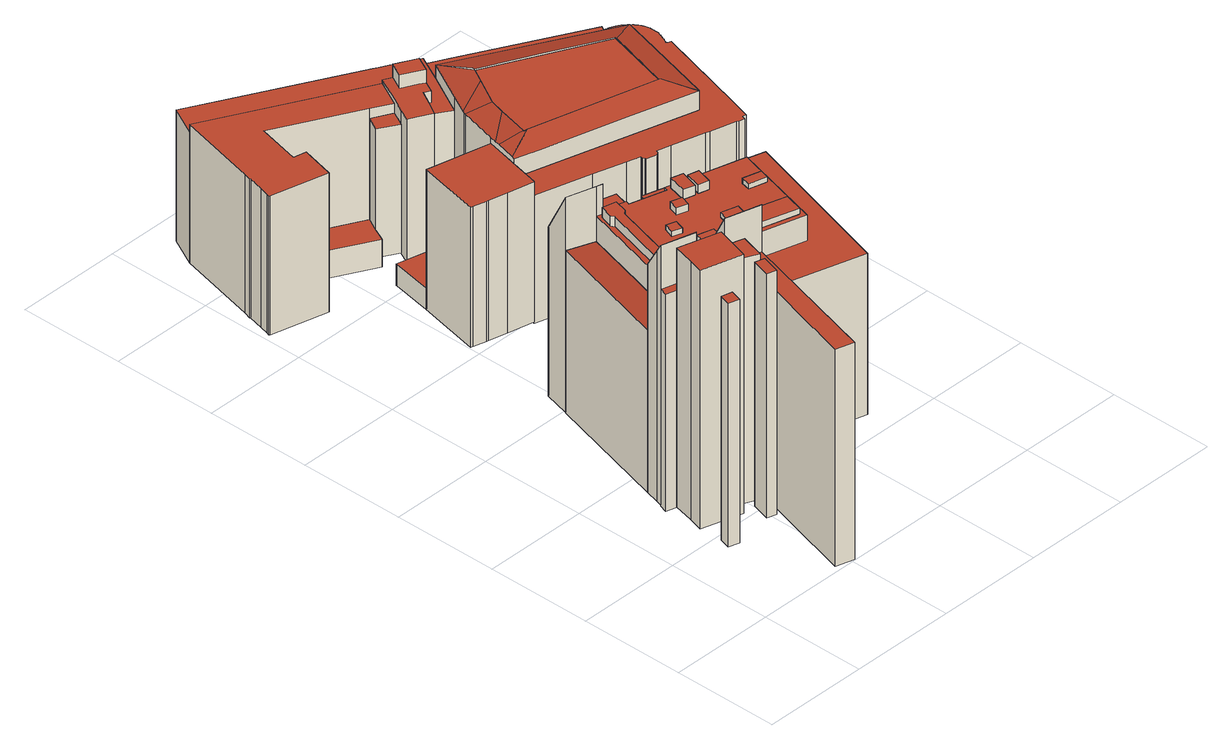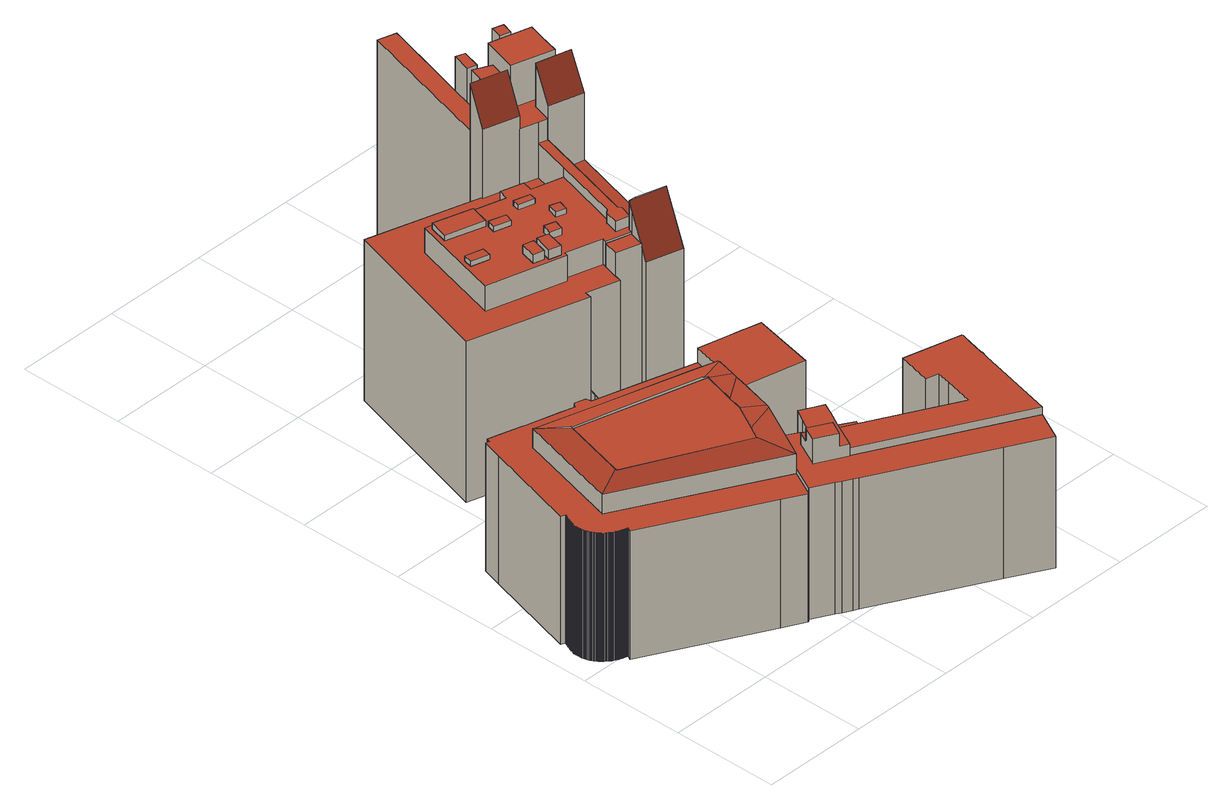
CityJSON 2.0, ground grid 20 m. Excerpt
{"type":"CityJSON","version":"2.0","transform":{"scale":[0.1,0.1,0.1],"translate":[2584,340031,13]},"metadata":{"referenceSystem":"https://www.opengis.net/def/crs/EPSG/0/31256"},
"CityObjects":{
"building1":{"type":"Building","children":["building1-1","building1-2","building1-3","building1-4","building1-5","building1-6","building1-7","building1-8","building1-9","building1-10","building1-11","building1-12","building1-13","building1-14","building1-15","building1-16","building1-17","building1-18","building1-19","building1-20","building1-21","building1-22"]},
"building1-1":{"type":"BuildingPart","attributes":{"Blattnummer":"105080","HoeheDach":"61","HoeheGrund":"14","NiedrigsteTraufeDesGebaeudes":"61","roofType":"FLACHDACH","measuredHeight":47.46},"parents":["building1"],"geometry":[{"type":"Solid","lod":"2","boundaries":[[[[0,1,2,3]],[[4,5,6,7]],[[5,0,3,6]],[[4,1,0,5]],[[7,2,1,4]],[[6,3,2,7]]]],"semantics":{"surfaces":[{"type":"GroundSurface"},{"type":"RoofSurface","Dachneigung":"90.0","Dachorientierung":"-1.0","Flaeche":"4.66"},{"type":"WallSurface"}],"values":[[0,1,2,2,2,2]]}}]},
"building1-2":{"type":"BuildingPart","attributes":{"Blattnummer":"105080","HoeheDach":"64","HoeheGrund":"14","NiedrigsteTraufeDesGebaeudes":"64","roofType":"FLACHDACH","measuredHeight":50.43},"parents":["building1"],"geometry":[{"type":"Solid","lod":"2","boundaries":[[[[8,9,10,11,12]],[[13,14,15,16,17]],[[15,8,12,16]],[[14,9,8,15]],[[13,10,9,14]],[[17,11,10,13]],[[16,12,11,17]]]],"semantics":{"surfaces":[{"type":"GroundSurface"},{"type":"RoofSurface","Dachneigung":"90.0","Dachorientierung":"-1.0","Flaeche":"55.17"},{"type":"WallSurface"}],"values":[[0,1,2,2,2,2,2]]}}]},
"building1-3":{"type":"BuildingPart","attributes":{"Blattnummer":"105080","HoeheDach":"65","HoeheGrund":"14","NiedrigsteTraufeDesGebaeudes":"59","roofType":"PULTDACH","measuredHeight":50.63},"parents":["building1"],"geometry":[{"type":"Solid","lod":"2","boundaries":[[[[18,19,20,21,22]],[[23,24,25,26,27]],[[21,20,23,27]],[[20,19,24,23]],[[19,18,25,24]],[[18,22,26,25]],[[22,21,27,26]]]],"semantics":{"surfaces":[{"type":"RoofSurface","Dachneigung":"32.26","Dachorientierung":"15.44","Flaeche":"46.75"},{"type":"GroundSurface"},{"type":"WallSurface"}],"values":[[0,1,2,2,2,2,2]]}}]},
"building1-4":{"type":"BuildingPart","attributes":{"Blattnummer":"105080","HoeheDach":"56","HoeheGrund":"14","NiedrigsteTraufeDesGebaeudes":"56","roofType":"FLACHDACH","measuredHeight":42.34},"parents":["building1"],"geometry":[{"type":"Solid","lod":"2","boundaries":[[[[28,29,30,31,32,33,34,35,36,37,38,39,40,41]],[[42,43,44,45,46,47,48,49,50,51,52,53,54,55]],[[53,28,41,54]],[[52,29,28,53]],[[51,30,29,52]],[[50,31,30,51]],[[49,32,31,50]],[[48,33,32,49]],[[47,34,33,48]],[[46,35,34,47]],[[45,36,35,46]],[[44,37,36,45]],[[43,38,37,44]],[[42,39,38,43]],[[55,40,39,42]],[[54,41,40,55]]]],"semantics":{"surfaces":[{"type":"GroundSurface"},{"type":"RoofSurface","Dachneigung":"90.0","Dachorientierung":"-1.0","Flaeche":"141.97"},{"type":"WallSurface"}],"values":[[0,1,2,2,2,2,2,2,2,2,2,2,2,2,2,2]]}}]},
"building1-5":{"type":"BuildingPart","attributes":{"Blattnummer":"105080","HoeheDach":"61","HoeheGrund":"14","NiedrigsteTraufeDesGebaeudes":"61","roofType":"FLACHDACH","measuredHeight":47.56},"parents":["building1"],"geometry":[{"type":"Solid","lod":"2","boundaries":[[[[56,57,58,59]],[[60,61,62,63]],[[61,56,59,62]],[[60,57,56,61]],[[63,58,57,60]],[[62,59,58,63]]]],"semantics":{"surfaces":[{"type":"GroundSurface"},{"type":"RoofSurface","Dachneigung":"90.0","Dachorientierung":"-1.0","Flaeche":"6.5"},{"type":"WallSurface"}],"values":[[0,1,2,2,2,2]]}}]},
"building1-6":{"type":"BuildingPart","attributes":{"Blattnummer":"105080","HoeheDach":"62","HoeheGrund":"14","NiedrigsteTraufeDesGebaeudes":"62","roofType":"FLACHDACH","measuredHeight":47.89},"parents":["building1"],"geometry":[{"type":"Solid","lod":"2","boundaries":[[[[64,65,66,67,68,69]],[[70,71,72,73,74,75]],[[73,64,69,74]],[[72,65,64,73]],[[71,66,65,72]],[[70,67,66,71]],[[75,68,67,70]],[[74,69,68,75]]]],"semantics":{"surfaces":[{"type":"GroundSurface"},{"type":"RoofSurface","Dachneigung":"90.0","Dachorientierung":"-1.0","Flaeche":"15.49"},{"type":"WallSurface"}],"values":[[0,1,2,2,2,2,2,2]]}}]},
"building1-7":{"type":"BuildingPart","attributes":{"Blattnummer":"105080","HoeheDach":"46","HoeheGrund":"14","NiedrigsteTraufeDesGebaeudes":"45","roofType":"PULTDACH","measuredHeight":31.59},"parents":["building1"],"geometry":[{"type":"Solid","lod":"2","boundaries":[[[[76,77,78,79,80,81,82]],[[83,84,85,86,87,25,24]],[[81,80,83,24]],[[80,79,84,83]],[[79,78,85,84]],[[78,77,86,85]],[[77,76,87,86]],[[87,76,82,81,24,25]]]],"semantics":{"surfaces":[{"type":"RoofSurface","Dachneigung":"85.8","Dachorientierung":"105.43","Flaeche":"147.07"},{"type":"GroundSurface"},{"type":"WallSurface"}],"values":[[0,1,2,2,2,2,2,2]]}}]},
"building1-8":{"type":"BuildingPart","attributes":{"Blattnummer":"105080","HoeheDach":"65","HoeheGrund":"14","NiedrigsteTraufeDesGebaeudes":"59","roofType":"PULTDACH","measuredHeight":51.41},"parents":["building1"],"geometry":[{"type":"Solid","lod":"2","boundaries":[[[[88,89,90,91]],[[92,93,94,95]],[[90,89,92,95]],[[89,88,93,92]],[[88,91,94,93]],[[91,90,95,94]]]],"semantics":{"surfaces":[{"type":"RoofSurface","Dachneigung":"29.59","Dachorientierung":"15.44","Flaeche":"52.23"},{"type":"GroundSurface"},{"type":"WallSurface"}],"values":[[0,1,2,2,2,2]]}}]},
"building1-9":{"type":"BuildingPart","attributes":{"Blattnummer":"105080","HoeheDach":"52","HoeheGrund":"14","NiedrigsteTraufeDesGebaeudes":"52","roofType":"FLACHDACH","measuredHeight":38.16},"parents":["building1"],"geometry":[{"type":"Solid","lod":"2","boundaries":[[[[87,86,96,97,98,99,100,101,102,103]],[[104,105,106,107,108,109,110,111,112,113]],[[111,87,103,112]],[[110,86,87,111]],[[109,96,86,110]],[[108,97,96,109]],[[107,98,97,108]],[[106,99,98,107]],[[105,100,99,106]],[[104,101,100,105]],[[113,102,101,104]],[[112,103,102,113]]]],"semantics":{"surfaces":[{"type":"GroundSurface"},{"type":"RoofSurface","Dachneigung":"90.0","Dachorientierung":"-1.0","Flaeche":"42.5"},{"type":"WallSurface"}],"values":[[0,1,2,2,2,2,2,2,2,2,2,2]]}}]},
"building1-10":{"type":"BuildingPart","attributes":{"Blattnummer":"105080","HoeheDach":"56","HoeheGrund":"14","NiedrigsteTraufeDesGebaeudes":"47","roofType":"PULTDACH","measuredHeight":41.89},"parents":["building1"],"geometry":[{"type":"Solid","lod":"2","boundaries":[[[[114,115,116,117]],[[118,114,117,119]],[[120,121,118,119]],[[122,123,121,120]],[[124,125,123,122]],[[124,126,127,125]],[[127,126,116,115]],[[120,119,117,116,126,124,122]],[[118,121,123,125,127,115,114]]]],"semantics":{"surfaces":[{"type":"WallSurface"},{"type":"GroundSurface"},{"type":"RoofSurface","Dachneigung":"29.48","Dachorientierung":"15.54","Flaeche":"71.1"}],"values":[[0,0,0,0,0,0,0,1,2]]}}]},
"building1-11":{"type":"BuildingPart","attributes":{"Blattnummer":"105080","HoeheDach":"51","HoeheGrund":"14","NiedrigsteTraufeDesGebaeudes":"51","roofType":"FLACHDACH","measuredHeight":37.04},"parents":["building1"],"geometry":[{"type":"Solid","lod":"2","boundaries":[[[[128,129,130,131]],[[132,133,134,135]],[[133,128,131,134]],[[132,129,128,133]],[[135,130,129,132]],[[134,131,130,135]]]],"semantics":{"surfaces":[{"type":"GroundSurface"},{"type":"RoofSurface","Dachneigung":"90.0","Dachorientierung":"-1.0","Flaeche":"3.84"},{"type":"WallSurface"}],"values":[[0,1,2,2,2,2]]}}]},
"building1-12":{"type":"BuildingPart","attributes":{"Blattnummer":"105080","HoeheDach":"51","HoeheGrund":"14","NiedrigsteTraufeDesGebaeudes":"51","roofType":"FLACHDACH","measuredHeight":37.14},"parents":["building1"],"geometry":[{"type":"Solid","lod":"2","boundaries":[[[[136,137,138,139]],[[140,141,142,143]],[[141,136,139,142]],[[140,137,136,141]],[[143,138,137,140]],[[142,139,138,143]]]],"semantics":{"surfaces":[{"type":"GroundSurface"},{"type":"RoofSurface","Dachneigung":"90.0","Dachorientierung":"-1.0","Flaeche":"4.14"},{"type":"WallSurface"}],"values":[[0,1,2,2,2,2]]}}]},
"building1-13":{"type":"BuildingPart","attributes":{"Blattnummer":"105080","HoeheDach":"50","HoeheGrund":"14","NiedrigsteTraufeDesGebaeudes":"50","roofType":"FLACHDACH","measuredHeight":35.69},"parents":["building1"],"geometry":[{"type":"Solid","lod":"2","boundaries":[[[[144,145,120,122]],[[146,147,148,149]],[[147,144,122,148]],[[146,145,144,147]],[[149,120,145,146]],[[148,122,120,149]]]],"semantics":{"surfaces":[{"type":"GroundSurface"},{"type":"RoofSurface","Dachneigung":"90.0","Dachorientierung":"-1.0","Flaeche":"13.95"},{"type":"WallSurface"}],"values":[[0,1,2,2,2,2]]}}]},
"building1-14":{"type":"BuildingPart","attributes":{"Blattnummer":"105080","HoeheDach":"51","HoeheGrund":"14","NiedrigsteTraufeDesGebaeudes":"51","roofType":"FLACHDACH","measuredHeight":37.45},"parents":["building1"],"geometry":[{"type":"Solid","lod":"2","boundaries":[[[[150,151,152,153]],[[154,155,156,157]],[[155,150,153,156]],[[154,151,150,155]],[[157,152,151,154]],[[156,153,152,157]]]],"semantics":{"surfaces":[{"type":"GroundSurface"},{"type":"RoofSurface","Dachneigung":"90.0","Dachorientierung":"-1.0","Flaeche":"4.26"},{"type":"WallSurface"}],"values":[[0,1,2,2,2,2]]}}]},
"building1-15":{"type":"BuildingPart","attributes":{"Blattnummer":"105080","HoeheDach":"50","HoeheGrund":"14","NiedrigsteTraufeDesGebaeudes":"50","roofType":"FLACHDACH","measuredHeight":36.3},"parents":["building1"],"geometry":[{"type":"Solid","lod":"2","boundaries":[[[[158,159,160,161,162,163,164,165,166,167,168,169,170,171,172,173,174,175,176,177,178,179],[180,181,182,183],[184,185,186,187],[188,189,190,191],[192,193,194,195],[196,197,198,199],[200,201,202,203],[204,205,206,207],[208,209,210,211]],[[212,213,214,215,216,217,218,219,220,221,222,223,224,225,226,227,228,229,230,231,232,233],[234,235,236,237],[238,239,240,241],[242,243,244,245],[246,247,248,249],[250,251,252,253],[254,255,256,257],[258,259,260,261],[262,263,264,265]],[[231,158,179,232]],[[230,159,158,231]],[[229,160,159,230]],[[228,161,160,229]],[[227,162,161,228]],[[226,163,162,227]],[[225,164,163,226]],[[224,165,164,225]],[[223,166,165,224]],[[222,167,166,223]],[[221,168,167,222]],[[220,169,168,221]],[[219,170,169,220]],[[218,171,170,219]],[[217,172,171,218]],[[216,173,172,217]],[[215,174,173,216]],[[214,175,174,215]],[[213,176,175,214]],[[212,177,176,213]],[[233,178,177,212]],[[232,179,178,233]],[[235,180,183,236]],[[234,181,180,235]],[[237,182,181,234]],[[236,183,182,237]],[[239,184,187,240]],[[238,185,184,239]],[[241,186,185,238]],[[240,187,186,241]],[[243,188,191,244]],[[242,189,188,243]],[[245,190,189,242]],[[244,191,190,245]],[[247,192,195,248]],[[246,193,192,247]],[[249,194,193,246]],[[248,195,194,249]],[[251,196,199,252]],[[250,197,196,251]],[[253,198,197,250]],[[252,199,198,253]],[[255,200,203,256]],[[254,201,200,255]],[[257,202,201,254]],[[256,203,202,257]],[[259,204,207,260]],[[258,205,204,259]],[[261,206,205,258]],[[260,207,206,261]],[[263,208,211,264]],[[262,209,208,263]],[[265,210,209,262]],[[264,211,210,265]]]],"semantics":{"surfaces":[{"type":"GroundSurface"},{"type":"RoofSurface","Dachneigung":"90.0","Dachorientierung":"-1.0","Flaeche":"410.16"},{"type":"WallSurface"}],"values":[[0,1,2,2,2,2,2,2,2,2,2,2,2,2,2,2,2,2,2,2,2,2,2,2,2,2,2,2,2,2,2,2,2,2,2,2,2,2,2,2,2,2,2,2,2,2,2,2,2,2,2,2,2,2,2,2]]}}]},
"building1-16":{"type":"BuildingPart","attributes":{"Blattnummer":"105080","HoeheDach":"51","HoeheGrund":"14","NiedrigsteTraufeDesGebaeudes":"51","roofType":"FLACHDACH","measuredHeight":37.21},"parents":["building1"],"geometry":[{"type":"Solid","lod":"2","boundaries":[[[[266,267,268,269]],[[270,271,272,273]],[[271,266,269,272]],[[270,267,266,271]],[[273,268,267,270]],[[272,269,268,273]]]],"semantics":{"surfaces":[{"type":"GroundSurface"},{"type":"RoofSurface","Dachneigung":"90.0","Dachorientierung":"-1.0","Flaeche":"5.36"},{"type":"WallSurface"}],"values":[[0,1,2,2,2,2]]}}]},
"building1-17":{"type":"BuildingPart","attributes":{"Blattnummer":"105080","HoeheDach":"45","HoeheGrund":"14","NiedrigsteTraufeDesGebaeudes":"45","roofType":"FLACHDACH","measuredHeight":31.49},"parents":["building1"],"geometry":[{"type":"Solid","lod":"2","boundaries":[[[[274,275,276,93,92,277,167,166,165,164,163,162,161,160,159,158,179,278,279,280,281]],[[282,283,284,285,286,287,288,289,290,291,292,293,294,295,296,297,298,299,300,301,302]],[[300,274,281,301]],[[299,275,274,300]],[[298,276,275,299]],[[297,93,276,298]],[[296,92,93,297]],[[295,277,92,296]],[[294,167,277,295]],[[293,166,167,294]],[[292,165,166,293]],[[291,164,165,292]],[[290,163,164,291]],[[289,162,163,290]],[[288,161,162,289]],[[287,160,161,288]],[[286,159,160,287]],[[285,158,159,286]],[[284,179,158,285]],[[283,278,179,284]],[[282,279,278,283]],[[302,280,279,282]],[[301,281,280,302]]]],"semantics":{"surfaces":[{"type":"GroundSurface"},{"type":"RoofSurface","Dachneigung":"90.0","Dachorientierung":"-1.0","Flaeche":"509.94"},{"type":"WallSurface"}],"values":[[0,1,2,2,2,2,2,2,2,2,2,2,2,2,2,2,2,2,2,2,2,2,2]]}}]},
"building1-18":{"type":"BuildingPart","attributes":{"Blattnummer":"105080","HoeheDach":"52","HoeheGrund":"14","NiedrigsteTraufeDesGebaeudes":"52","roofType":"FLACHDACH","measuredHeight":38.05},"parents":["building1"],"geometry":[{"type":"Solid","lod":"2","boundaries":[[[[303,304,305,306]],[[307,308,309,310]],[[308,303,306,309]],[[307,304,303,308]],[[310,305,304,307]],[[309,306,305,310]]]],"semantics":{"surfaces":[{"type":"GroundSurface"},{"type":"RoofSurface","Dachneigung":"90.0","Dachorientierung":"-1.0","Flaeche":"7.98"},{"type":"WallSurface"}],"values":[[0,1,2,2,2,2]]}}]},
"building1-19":{"type":"BuildingPart","attributes":{"Blattnummer":"105080","HoeheDach":"51","HoeheGrund":"14","NiedrigsteTraufeDesGebaeudes":"51","roofType":"FLACHDACH","measuredHeight":37.37},"parents":["building1"],"geometry":[{"type":"Solid","lod":"2","boundaries":[[[[210,209,208,211]],[[311,312,313,314]],[[312,210,211,313]],[[311,209,210,312]],[[314,208,209,311]],[[313,211,208,314]]]],"semantics":{"surfaces":[{"type":"GroundSurface"},{"type":"RoofSurface","Dachneigung":"90.0","Dachorientierung":"-1.0","Flaeche":"28.01"},{"type":"WallSurface"}],"values":[[0,1,2,2,2,2]]}}]},
"building1-20":{"type":"BuildingPart","attributes":{"Blattnummer":"105080","HoeheDach":"52","HoeheGrund":"14","NiedrigsteTraufeDesGebaeudes":"52","roofType":"FLACHDACH","measuredHeight":37.87},"parents":["building1"],"geometry":[{"type":"Solid","lod":"2","boundaries":[[[[315,316,317,318]],[[319,320,321,322]],[[320,315,318,321]],[[319,316,315,320]],[[322,317,316,319]],[[321,318,317,322]]]],"semantics":{"surfaces":[{"type":"GroundSurface"},{"type":"RoofSurface","Dachneigung":"90.0","Dachorientierung":"-1.0","Flaeche":"6.31"},{"type":"WallSurface"}],"values":[[0,1,2,2,2,2]]}}]},
"building1-21":{"type":"BuildingPart","attributes":{"Blattnummer":"105080","HoeheDach":"27","HoeheGrund":"14","NiedrigsteTraufeDesGebaeudes":"27","roofType":"FLACHDACH","measuredHeight":13.1},"parents":["building1"],"geometry":[{"type":"Solid","lod":"2","boundaries":[[[[323,324,325]],[[326,327,328]],[[326,323,325,327]],[[328,324,323,326]],[[327,325,324,328]]]],"semantics":{"surfaces":[{"type":"GroundSurface"},{"type":"RoofSurface","Dachneigung":"90.0","Dachorientierung":"-1.0","Flaeche":"0.01"},{"type":"WallSurface"}],"values":[[0,1,2,2,2]]}}]},
"building1-22":{"type":"BuildingPart","attributes":{"Blattnummer":"105080","HoeheDach":"51","HoeheGrund":"14","NiedrigsteTraufeDesGebaeudes":"51","roofType":"FLACHDACH","measuredHeight":37.17},"parents":["building1"],"geometry":[{"type":"Solid","lod":"2","boundaries":[[[[329,330,331,332]],[[333,334,335,336]],[[334,329,332,335]],[[333,330,329,334]],[[336,331,330,333]],[[335,332,331,336]]]],"semantics":{"surfaces":[{"type":"GroundSurface"},{"type":"RoofSurface","Dachneigung":"90.0","Dachorientierung":"-1.0","Flaeche":"6.07"},{"type":"WallSurface"}],"values":[[0,1,2,2,2,2]]}}]},
"building2":{"type":"Building","children":["building2-1","building2-2"]},
"building2-1":{"type":"BuildingPart","attributes":{"Blattnummer":"105080","HoeheDach":"19","HoeheGrund":"14","NiedrigsteTraufeDesGebaeudes":"19","roofType":"FLACHDACH","measuredHeight":4.13},"parents":["building2"],"geometry":[{"type":"Solid","lod":"2","boundaries":[[[[337,338,339,340,341,342]],[[343,344,345,346,347,348]],[[346,337,342,347]],[[345,338,337,346]],[[344,339,338,345]],[[343,340,339,344]],[[348,341,340,343]],[[347,342,341,348]]]],"semantics":{"surfaces":[{"type":"GroundSurface"},{"type":"RoofSurface","Dachneigung":"90.0","Dachorientierung":"-1.0","Flaeche":"97.87"},{"type":"WallSurface"}],"values":[[0,1,2,2,2,2,2,2]]}}]},
"building2-2":{"type":"BuildingPart","attributes":{"Blattnummer":"105080","HoeheDach":"42","HoeheGrund":"14","NiedrigsteTraufeDesGebaeudes":"42","roofType":"FLACHDACH","measuredHeight":27.31},"parents":["building2"],"geometry":[{"type":"Solid","lod":"2","boundaries":[[[[341,349,350,351,352,353,354,355,356,342]],[[357,358,359,360,361,362,363,364,365,366]],[[364,341,342,365]],[[363,349,341,364]],[[362,350,349,363]],[[361,351,350,362]],[[360,352,351,361]],[[359,353,352,360]],[[358,354,353,359]],[[357,355,354,358]],[[366,356,355,357]],[[365,342,356,366]]]],"semantics":{"surfaces":[{"type":"GroundSurface"},{"type":"RoofSurface","Dachneigung":"90.0","Dachorientierung":"-1.0","Flaeche":"148.36"},{"type":"WallSurface"}],"values":[[0,1,2,2,2,2,2,2,2,2,2,2]]}}]},
"building3":{"type":"Building","children":["building3-1","building3-2","building3-3","building3-4","building3-5"]},
"building3-1":{"type":"BuildingPart","attributes":{"Blattnummer":"105080","HoeheDach":"40","HoeheGrund":"15","NiedrigsteTraufeDesGebaeudes":"40","roofType":"FLACHDACH","measuredHeight":25.12},"parents":["building3"],"geometry":[{"type":"Solid","lod":"2","boundaries":[[[[367,368,369,370]],[[371,372,373,374]],[[372,367,370,373]],[[371,368,367,372]],[[374,369,368,371]],[[373,370,369,374]]]],"semantics":{"surfaces":[{"type":"GroundSurface"},{"type":"RoofSurface","Dachneigung":"90.0","Dachorientierung":"-1.0","Flaeche":"12.98"},{"type":"WallSurface"}],"values":[[0,1,2,2,2,2]]}}]},
"building3-2":{"type":"BuildingPart","attributes":{"Blattnummer":"105080","HoeheDach":"45","HoeheGrund":"15","NiedrigsteTraufeDesGebaeudes":"42","roofType":"FLACHDACH","measuredHeight":30.38},"parents":["building3"],"geometry":[{"type":"Solid","lod":"2","boundaries":[[[[375,376,377,378,379]],[[380,381,382,383]],[[384,385,386,387]],[[385,388,389,386]],[[378,377,390,391]],[[392,393,387,386,389,394,383,382,395,396,397,398,399]],[[388,385,384,400,401,402,403,391,390,404,405,381,380,406]],[[402,375,379,378,391,403]],[[401,392,399,398,376,375,402]],[[392,401,400,384,387,393]],[[389,388,406,380,383,394]],[[377,376,398,397,396,404,390]],[[405,404,396,395,382,381]]]],"semantics":{"surfaces":[{"type":"RoofSurface","Dachneigung":"90.0","Dachorientierung":"-1.0","Flaeche":"13.64"},{"type":"WallSurface"},{"type":"GroundSurface"},{"type":"RoofSurface","Dachneigung":"90.0","Dachorientierung":"-1.0","Flaeche":"46.66"}],"values":[[0,1,1,1,1,2,3,1,1,1,1,1,1]]}}]},
"building3-3":{"type":"BuildingPart","attributes":{"Blattnummer":"105080","HoeheDach":"20","HoeheGrund":"15","NiedrigsteTraufeDesGebaeudes":"20","roofType":"FLACHDACH","measuredHeight":5.46},"parents":["building3"],"geometry":[{"type":"Solid","lod":"2","boundaries":[[[[368,407,408,409,369]],[[410,411,412,413,414]],[[412,368,369,413]],[[411,407,368,412]],[[410,408,407,411]],[[414,409,408,410]],[[413,369,409,414]]]],"semantics":{"surfaces":[{"type":"GroundSurface"},{"type":"RoofSurface","Dachneigung":"90.0","Dachorientierung":"-1.0","Flaeche":"94.49"},{"type":"WallSurface"}],"values":[[0,1,2,2,2,2,2]]}}]},
"building3-4":{"type":"BuildingPart","attributes":{"Blattnummer":"105080","HoeheDach":"40","HoeheGrund":"15","NiedrigsteTraufeDesGebaeudes":"40","roofType":"FLACHDACH","measuredHeight":25.56},"parents":["building3"],"geometry":[{"type":"Solid","lod":"2","boundaries":[[[[415,416,417,418,419,420,421,422,423,424,425,386,387,392,398,396]],[[426,427,428,429,430,431,432,433,434,435,436,437,438,439,440,441]],[[439,415,396,440]],[[438,416,415,439]],[[437,417,416,438]],[[436,418,417,437]],[[435,419,418,436]],[[434,420,419,435]],[[433,421,420,434]],[[432,422,421,433]],[[431,423,422,432]],[[430,424,423,431]],[[429,425,424,430]],[[428,386,425,429]],[[427,387,386,428]],[[426,392,387,427]],[[441,398,392,426]],[[440,396,398,441]]]],"semantics":{"surfaces":[{"type":"GroundSurface"},{"type":"RoofSurface","Dachneigung":"90.0","Dachorientierung":"-1.0","Flaeche":"274.35"},{"type":"WallSurface"}],"values":[[0,1,2,2,2,2,2,2,2,2,2,2,2,2,2,2,2,2]]}}]},
"building3-5":{"type":"BuildingPart","attributes":{"Blattnummer":"105080","HoeheDach":"42","HoeheGrund":"15","NiedrigsteTraufeDesGebaeudes":"42","roofType":"FLACHDACH","measuredHeight":27.1},"parents":["building3"],"geometry":[{"type":"Solid","lod":"2","boundaries":[[[[442,443,444,445,446,447,448,449,450,451,452,415,396,395,453,454,455]],[[456,457,458,459,460,461,462,463,464,465,466,467,468,469,470,471,472]],[[470,442,455,471]],[[469,443,442,470]],[[468,444,443,469]],[[467,445,444,468]],[[466,446,445,467]],[[465,447,446,466]],[[464,448,447,465]],[[463,449,448,464]],[[462,450,449,463]],[[461,451,450,462]],[[460,452,451,461]],[[459,415,452,460]],[[458,396,415,459]],[[457,395,396,458]],[[456,453,395,457]],[[472,454,453,456]],[[471,455,454,472]]]],"semantics":{"surfaces":[{"type":"GroundSurface"},{"type":"RoofSurface","Dachneigung":"90.0","Dachorientierung":"-1.0","Flaeche":"329.83"},{"type":"WallSurface"}],"values":[[0,1,2,2,2,2,2,2,2,2,2,2,2,2,2,2,2,2,2]]}}]},
"building4":{"type":"Building","children":["building4-1","building4-2","building4-3","building4-4","building4-5","building4-6"]},
"building4-1":{"type":"BuildingPart","attributes":{"Blattnummer":"105080","HoeheDach":"39","HoeheGrund":"14","NiedrigsteTraufeDesGebaeudes":"39","roofType":"FLACHDACH","measuredHeight":25},"parents":["building4"],"geometry":[{"type":"Solid","lod":"2","boundaries":[[[[473,474,475,476,477,478,479,480,481,482,483,484,485,486,487,488,489,490,491,492,493,494,495,496,497,498,499,500,501,502,503,504,505,506,507,508,509,510,511,512,513,514,515,516,517,518,519,520,521,522,523,524,525,526,527,528,529,530,531,532,533,534,535,536,537,538,539,540,541,542,543,544,545,546,547,548,549,550,551,552,553,554,555,556,557,558,559,560,561,562,563,564,565,566,567,568,569,570,571,572,573,574,575,576,577,578,579,580,581,582,583,584,585,586,587,588,589,590,591,592,593,594,595,596,597,598,599,600,601,602,603,604,605,606]],[[607,608,609,610,611,612,613,614,615,616,617,618,619,620,621,622,623,624,625,626,627,628,629,630,631,632,633,634,635,636,637,638,639,640,641,642,643,644,645,646,647,648,649,650,651,652,653,654,655,656,657,658,659,660,661,662,663,664,665,666,667,668,669,670,671,672,673,674,675,676,677,678,679,680,681,682,683,684,685,686,687,688,689,690,691,692,693,694,695,696,697,698,699,700,701,702,703,704,705,706,707,708,709,710,711,712,713,714,715,716,717,718,719,720,721,722,723,724,725,726,727,728,729,730,731,732,733,734,735,736,737,738,739,740]],[[738,473,606,739]],[[737,474,473,738]],[[736,475,474,737]],[[735,476,475,736]],[[734,477,476,735]],[[733,478,477,734]],[[732,479,478,733]],[[731,480,479,732]],[[730,481,480,731]],[[729,482,481,730]],[[728,483,482,729]],[[727,484,483,728]],[[726,485,484,727]],[[725,486,485,726]],[[724,487,486,725]],[[723,488,487,724]],[[722,489,488,723]],[[721,490,489,722]],[[720,491,490,721]],[[719,492,491,720]],[[718,493,492,719]],[[717,494,493,718]],[[716,495,494,717]],[[715,496,495,716]],[[714,497,496,715]],[[713,498,497,714]],[[712,499,498,713]],[[711,500,499,712]],[[710,501,500,711]],[[709,502,501,710]],[[708,503,502,709]],[[707,504,503,708]],[[706,505,504,707]],[[705,506,505,706]],[[704,507,506,705]],[[703,508,507,704]],[[702,509,508,703]],[[701,510,509,702]],[[700,511,510,701]],[[699,512,511,700]],[[698,513,512,699]],[[697,514,513,698]],[[696,515,514,697]],[[695,516,515,696]],[[694,517,516,695]],[[693,518,517,694]],[[692,519,518,693]],[[691,520,519,692]],[[690,521,520,691]],[[689,522,521,690]],[[688,523,522,689]],[[687,524,523,688]],[[686,525,524,687]],[[685,526,525,686]],[[684,527,526,685]],[[683,528,527,684]],[[682,529,528,683]],[[681,530,529,682]],[[680,531,530,681]],[[679,532,531,680]],[[678,533,532,679]],[[677,534,533,678]],[[676,535,534,677]],[[675,536,535,676]],[[674,537,536,675]],[[673,538,537,674]],[[672,539,538,673]],[[671,540,539,672]],[[670,541,540,671]],[[669,542,541,670]],[[668,543,542,669]],[[667,544,543,668]],[[666,545,544,667]],[[665,546,545,666]],[[664,547,546,665]],[[663,548,547,664]],[[662,549,548,663]],[[661,550,549,662]],[[660,551,550,661]],[[659,552,551,660]],[[658,553,552,659]],[[657,554,553,658]],[[656,555,554,657]],[[655,556,555,656]],[[654,557,556,655]],[[653,558,557,654]],[[652,559,558,653]],[[651,560,559,652]],[[650,561,560,651]],[[649,562,561,650]],[[648,563,562,649]],[[647,564,563,648]],[[646,565,564,647]],[[645,566,565,646]],[[644,567,566,645]],[[643,568,567,644]],[[642,569,568,643]],[[641,570,569,642]],[[640,571,570,641]],[[639,572,571,640]],[[638,573,572,639]],[[637,574,573,638]],[[636,575,574,637]],[[635,576,575,636]],[[634,577,576,635]],[[633,578,577,634]],[[632,579,578,633]],[[631,580,579,632]],[[630,581,580,631]],[[629,582,581,630]],[[628,583,582,629]],[[627,584,583,628]],[[626,585,584,627]],[[625,586,585,626]],[[624,587,586,625]],[[623,588,587,624]],[[622,589,588,623]],[[621,590,589,622]],[[620,591,590,621]],[[619,592,591,620]],[[618,593,592,619]],[[617,594,593,618]],[[616,595,594,617]],[[615,596,595,616]],[[614,597,596,615]],[[613,598,597,614]],[[612,599,598,613]],[[611,600,599,612]],[[610,601,600,611]],[[609,602,601,610]],[[608,603,602,609]],[[607,604,603,608]],[[740,605,604,607]],[[739,606,605,740]]]],"semantics":{"surfaces":[{"type":"GroundSurface"},{"type":"RoofSurface","Dachneigung":"90.0","Dachorientierung":"-1.0","Flaeche":"539.6"},{"type":"WallSurface"}],"values":[[0,1,2,2,2,2,2,2,2,2,2,2,2,2,2,2,2,2,2,2,2,2,2,2,2,2,2,2,2,2,2,2,2,2,2,2,2,2,2,2,2,2,2,2,2,2,2,2,2,2,2,2,2,2,2,2,2,2,2,2,2,2,2,2,2,2,2,2,2,2,2,2,2,2,2,2,2,2,2,2,2,2,2,2,2,2,2,2,2,2,2,2,2,2,2,2,2,2,2,2,2,2,2,2,2,2,2,2,2,2,2,2,2,2,2,2,2,2,2,2,2,2,2,2,2,2,2,2,2,2,2,2,2,2,2,2]]}}]},
"building4-2":{"type":"BuildingPart","attributes":{"Blattnummer":"105080","HoeheDach":"44","HoeheGrund":"14","NiedrigsteTraufeDesGebaeudes":"43","roofType":"PULTDACH","measuredHeight":30.07},"parents":["building4"],"geometry":[{"type":"Solid","lod":"2","boundaries":[[[[741,742,743,744,745]],[[746,747,743,742]],[[748,749,750,747,746]],[[751,752,753,749,748]],[[754,755,756,752,751]],[[749,753,757,758]],[[756,755,759,760]],[[755,754,761,759]],[[762,763,764,765,766,767,768,745,744,769,770]],[[744,743,747,750,771,772,773,774,775,769]],[[768,767,766,765,776,777,778,779,780,781,741,745]],[[782,775,774,773,772,771,758,757,783,760,759,761,784,785,786,787,781,780,779,778,777,776,788,789,790]],[[790,789,763,762,770,769,775,782]],[[787,786,785,748,746,742,741,781]],[[763,789,788,776,765,764]],[[784,761,754,751,748,785]],[[752,756,760,783,757,753]],[[749,758,771,750]]]],"semantics":{"surfaces":[{"type":"RoofSurface","Dachneigung":"77.1","Dachorientierung":"283.54","Flaeche":"10.2"},{"type":"RoofSurface","Dachneigung":"76.99","Dachorientierung":"293.16","Flaeche":"16.4"},{"type":"RoofSurface","Dachneigung":"79.53","Dachorientierung":"283.54","Flaeche":"27.18"},{"type":"RoofSurface","Dachneigung":"79.65","Dachorientierung":"293.15","Flaeche":"15.56"},{"type":"RoofSurface","Dachneigung":"78.48","Dachorientierung":"299.14","Flaeche":"40.02"},{"type":"WallSurface"},{"type":"RoofSurface","Dachneigung":"71.69","Dachorientierung":"195.38","Flaeche":"132.1"},{"type":"GroundSurface"}],"values":[[0,1,2,3,4,5,5,5,6,5,5,7,5,5,5,5,5,5]]}}]},
"building4-3":{"type":"BuildingPart","attributes":{"Blattnummer":"105080","HoeheDach":"22","HoeheGrund":"14","NiedrigsteTraufeDesGebaeudes":"22","roofType":"FLACHDACH","measuredHeight":8.18},"parents":["building4"],"geometry":[{"type":"Solid","lod":"2","boundaries":[[[[791,792,793,794,795,796]],[[797,798,799,800,801,802]],[[800,791,796,801]],[[799,792,791,800]],[[798,793,792,799]],[[797,794,793,798]],[[802,795,794,797]],[[801,796,795,802]]]],"semantics":{"surfaces":[{"type":"GroundSurface"},{"type":"RoofSurface","Dachneigung":"90.0","Dachorientierung":"-1.0","Flaeche":"40.67"},{"type":"WallSurface"}],"values":[[0,1,2,2,2,2,2,2]]}}]},
"building4-4":{"type":"BuildingPart","attributes":{"Blattnummer":"105080","HoeheDach":"22","HoeheGrund":"14","NiedrigsteTraufeDesGebaeudes":"22","roofType":"FLACHDACH","measuredHeight":8.17},"parents":["building4"],"geometry":[{"type":"Solid","lod":"2","boundaries":[[[[803,804,805,806,807,808]],[[809,810,811,812,813,814]],[[812,803,808,813]],[[811,804,803,812]],[[810,805,804,811]],[[809,806,805,810]],[[814,807,806,809]],[[813,808,807,814]]]],"semantics":{"surfaces":[{"type":"GroundSurface"},{"type":"RoofSurface","Dachneigung":"90.0","Dachorientierung":"-1.0","Flaeche":"40.9"},{"type":"WallSurface"}],"values":[[0,1,2,2,2,2,2,2]]}}]},
"building4-5":{"type":"BuildingPart","attributes":{"Blattnummer":"105080","HoeheDach":"44","HoeheGrund":"14","NiedrigsteTraufeDesGebaeudes":"44","roofType":"FLACHDACH","measuredHeight":29.57},"parents":["building4"],"geometry":[{"type":"Solid","lod":"2","boundaries":[[[[776,781,785,761,815]],[[748,816,817,818,819]],[[817,776,815,818]],[[816,781,776,817]],[[748,785,781,816]],[[819,761,785,748]],[[818,815,761,819]]]],"semantics":{"surfaces":[{"type":"GroundSurface"},{"type":"RoofSurface","Dachneigung":"90.0","Dachorientierung":"-1.0","Flaeche":"385.96"},{"type":"WallSurface"}],"values":[[0,1,2,2,2,2,2]]}}]},
"building4-6":{"type":"BuildingPart","attributes":{"Blattnummer":"105080","HoeheDach":"44","HoeheGrund":"14","NiedrigsteTraufeDesGebaeudes":"43","roofType":"PULTDACH","measuredHeight":29.76},"parents":["building4"],"geometry":[{"type":"Solid","lod":"2","boundaries":[[[[820,821,822,823]],[[823,822,824,825,826,827,828,829,830,831,832,833,834]],[[835,836,837,838,839,840,841,755,842]],[[827,826,838,837,836,835,829,828]],[[843,839,838,826,825,824,822,821]],[[834,833,840,844,820,823]],[[829,835,842,755,831,830]],[[840,833,832,831,755,841]],[[844,840,839,843,821,820]]]],"semantics":{"surfaces":[{"type":"WallSurface"},{"type":"GroundSurface"},{"type":"RoofSurface","Dachneigung":"74.77","Dachorientierung":"27.83","Flaeche":"123.43"},{"type":"RoofSurface","Dachneigung":"75.71","Dachorientierung":"104.88","Flaeche":"76.92"}],"values":[[0,1,2,0,0,0,0,0,3]]}}]}
},
"vertices":[
[101,189,9],[121,184,9],[115,162,9],[95,168,9],[121,184,484],[101,189,484],[95,168,484],[115,162,484],
[117,299,9],[195,277,9],[176,211,9],[99,232,9],[107,260,9],[176,211,514],[195,277,514],[117,299,514],[107,260,514],[99,232,514],
[176,339,456],[112,357,456],[105,330,500],[102,320,516],[166,303,516],[105,330,10],[112,357,10],[176,339,10],[166,303,10],[102,320,10],
[226,325,8],[216,289,8],[282,271,8],[207,2,8],[173,12,8],[244,264,8],[195,277,8],[117,299,8],[97,304,8],[102,320,8],[166,303,8],[176,339,8],[177,339,8],[193,334,8],[176,339,431],[166,303,431],[102,320,431],[97,304,431],[117,299,431],[195,277,431],[244,264,431],[173,12,431],[207,2,431],[282,271,431],[216,289,431],[226,325,431],[193,334,431],[177,339,431],
[202,211,9],[219,206,9],[209,171,9],[192,176,9],[219,206,485],[202,211,485],[192,176,485],[209,171,485],
[220,216,9],[188,232,9],[194,253,9],[200,272,9],[233,262,9],[226,238,9],[200,272,488],[194,253,488],[188,232,488],[220,216,488],[226,238,488],[233,262,488],
[177,339,321],[197,412,321],[187,415,322],[232,579,322],[178,594,326],[112,357,326],[176,339,321],[178,594,10],[232,579,10],[187,415,10],[197,412,10],[177,339,10],
[292,307,457],[226,325,457],[216,289,523],[282,271,523],[226,325,9],[292,307,9],[282,271,9],[216,289,9],
[232,539,10],[228,545,10],[236,570,10],[262,564,10],[255,538,10],[248,533,10],[213,407,10],[193,334,10],[248,533,391],[255,538,391],[262,564,391],[236,570,391],[228,545,391],[232,539,391],[197,412,391],[177,339,391],[193,334,391],[213,407,391],
[232,579,430],[178,594,430],[178,594,11],[232,579,11],[244,576,429],[244,576,11],[246,583,11],[246,583,415],[254,612,11],[254,612,363],[258,624,11],[258,624,340],[191,643,11],[191,643,340],
[298,469,10],[292,450,10],[274,456,10],[280,475,10],[292,450,381],[298,469,381],[280,475,381],[274,456,381],
[291,408,10],[294,421,10],[324,413,10],[321,400,10],[294,421,381],[291,408,381],[321,400,381],[324,413,381],
[300,599,11],[292,571,11],[292,571,368],[300,599,368],[254,612,368],[246,583,368],
[320,490,10],[326,508,10],[347,502,10],[341,483,10],[326,508,385],[320,490,385],[341,483,385],[347,502,385],
[290,563,9],[358,544,9],[360,552,9],[506,512,9],[459,339,9],[315,379,9],[309,360,9],[267,372,9],[272,391,9],[213,407,9],[248,533,9],[255,538,9],[262,564,9],[236,570,9],[228,545,9],[232,539,9],[197,412,9],[187,415,9],[232,579,9],[244,576,9],[246,583,9],[292,571,9],[274,456,9],[292,450,9],[298,469,9],[280,475,9],[324,413,9],[294,421,9],[291,408,9],[321,400,9],[347,502,9],[326,508,9],[320,490,9],[341,483,9],[393,425,9],[362,434,9],[357,418,9],[388,409,9],[447,453,9],[480,444,9],[485,461,9],[451,470,9],[384,502,9],[404,497,9],[412,527,9],[392,532,9],[357,509,9],[378,503,9],[388,538,9],[366,544,9],[381,370,9],[453,349,9],[463,385,9],[391,406,9],[244,576,372],[232,579,372],[187,415,372],[197,412,372],[232,539,372],[228,545,372],[236,570,372],[262,564,372],[255,538,372],[248,533,372],[213,407,372],[272,391,372],[267,372,372],[309,360,372],[315,379,372],[459,339,372],[506,512,372],[360,552,372],[358,544,372],[290,563,372],[292,571,372],[246,583,372],[292,450,372],[274,456,372],[280,475,372],[298,469,372],[294,421,372],[324,413,372],[321,400,372],[291,408,372],[326,508,372],[347,502,372],[341,483,372],[320,490,372],[362,434,372],[393,425,372],[388,409,372],[357,418,372],[480,444,372],[447,453,372],[451,470,372],[485,461,372],[404,497,372],[384,502,372],[392,532,372],[412,527,372],[378,503,372],[357,509,372],[366,544,372],[388,538,372],[453,349,372],[381,370,372],[391,406,372],[463,385,372],
[357,418,10],[362,434,10],[393,425,10],[388,409,10],[362,434,382],[357,418,382],[388,409,382],[393,425,382],
[585,545,9],[498,246,9],[291,305,9],[193,334,9],[300,599,9],[303,612,9],[364,595,9],[367,608,9],[303,612,323],[300,599,323],[292,571,323],[290,563,323],[358,544,323],[360,552,323],[506,512,323],[459,339,323],[315,379,323],[309,360,323],[267,372,323],[272,391,323],[213,407,323],[193,334,323],[226,325,323],[292,307,323],[291,305,323],[498,246,323],[585,545,323],[367,608,323],[364,595,323],
[388,538,10],[378,503,10],[357,509,10],[366,544,10],[378,503,391],[388,538,391],[366,544,391],[357,509,391],
[453,349,383],[463,385,383],[391,406,383],[381,370,383],
[412,527,10],[404,497,10],[384,502,10],[392,532,10],[404,497,389],[412,527,389],[392,532,389],[384,502,389],
[371,621,11],[374,630,11],[367,608,11],[371,621,142],[367,608,142],[374,630,142],
[485,461,10],[480,444,10],[447,453,10],[451,470,10],[480,444,382],[485,461,382],[451,470,382],[447,453,382],
[238,1011,14],[238,1013,14],[362,983,14],[361,980,14],[343,908,14],[224,935,14],[361,980,56],[362,983,56],[238,1013,56],[238,1011,56],[224,935,56],[343,908,56],
[328,844,14],[316,790,14],[315,789,14],[266,800,14],[231,808,14],[227,809,14],[203,815,14],[198,816,14],[203,815,287],[227,809,287],[231,808,287],[266,800,287],[315,789,287],[316,790,287],[328,844,287],[343,908,287],[224,935,287],[198,816,287],
[303,1063,16],[267,1084,16],[281,1110,16],[318,1091,16],[267,1084,267],[303,1063,267],[318,1091,267],[281,1110,267],
[384,1085,319],[398,1113,319],[359,1133,319],[345,1106,319],[374,1091,319],[293,1042,293],[303,1063,293],[303,1063,15],[293,1042,15],[362,1071,293],[348,1045,293],[348,1045,15],[362,1071,15],[334,1021,293],[334,1021,15],[359,1133,293],[345,1106,293],[374,1065,15],[364,1070,15],[309,1034,15],[318,1091,15],[343,1141,15],[359,1133,15],[398,1113,15],[384,1085,15],[364,1070,293],[374,1065,293],[384,1085,293],[374,1091,293],[343,1141,293],[318,1091,293],[309,1034,293],
[256,1060,16],[112,1136,16],[125,1191,16],[112,1136,70],[256,1060,70],[267,1084,70],[281,1110,70],[125,1191,70],
[59,1288,15],[87,1343,15],[163,1303,15],[376,1192,15],[385,1187,15],[401,1179,15],[411,1173,15],[449,1153,15],[449,1152,15],[424,1102,15],[383,1024,15],[374,1065,271],[362,1071,271],[348,1045,271],[383,1024,271],[424,1102,271],[449,1152,271],[449,1153,271],[411,1173,271],[401,1179,271],[385,1187,271],[376,1192,271],[163,1303,271],[87,1343,271],[59,1288,271],[343,1141,271],[398,1113,271],
[106,1110,15],[130,1105,15],[114,1041,15],[7,1067,15],[7,1068,15],[6,1069,15],[7,1074,15],[12,1091,15],[19,1120,15],[18,1121,15],[22,1135,15],[281,1110,15],[125,1191,15],[112,1136,15],[281,1110,286],[318,1091,286],[343,1141,286],[59,1288,286],[22,1135,286],[18,1121,286],[19,1120,286],[12,1091,286],[7,1074,286],[6,1069,286],[7,1068,286],[7,1067,286],[114,1041,286],[130,1105,286],[106,1110,286],[112,1136,286],[125,1191,286],
[558,722,10],[532,729,10],[531,727,10],[530,725,10],[529,724,10],[528,723,10],[526,722,10],[525,721,10],[506,727,10],[505,729,10],[504,733,10],[504,735,10],[504,737,10],[479,744,10],[419,761,10],[316,790,10],[328,844,10],[656,754,10],[709,952,10],[424,1102,10],[449,1152,10],[450,1152,10],[491,1131,10],[712,1015,10],[708,1007,10],[709,1007,10],[709,1006,10],[710,1006,10],[711,1006,10],[712,1006,10],[713,1005,10],[714,1005,10],[715,1005,10],[716,1005,10],[716,1004,10],[717,1004,10],[718,1004,10],[719,1004,10],[720,1003,10],[721,1003,10],[722,1003,10],[723,1002,10],[724,1002,10],[725,1001,10],[726,1001,10],[727,1000,10],[728,1000,10],[729,999,10],[730,999,10],[732,998,10],[733,997,10],[734,997,10],[735,996,10],[736,995,10],[737,995,10],[737,994,10],[738,993,10],[740,992,10],[741,991,10],[742,990,10],[744,989,10],[745,988,10],[746,987,10],[747,985,10],[748,984,10],[749,983,10],[750,982,10],[751,980,10],[752,979,10],[753,977,10],[754,976,10],[755,974,10],[756,973,10],[756,972,10],[757,971,10],[757,970,10],[758,968,10],[758,967,10],[759,966,10],[759,965,10],[759,964,10],[760,963,10],[760,961,10],[760,960,10],[760,959,10],[761,958,10],[761,957,10],[761,956,10],[761,954,10],[761,953,10],[761,952,10],[761,950,10],[761,949,10],[761,948,10],[761,946,10],[761,945,10],[761,944,10],[761,942,10],[761,941,10],[761,940,10],[761,938,10],[760,937,10],[760,936,10],[759,935,10],[759,933,10],[759,932,10],[758,931,10],[758,930,10],[757,928,10],[757,927,10],[756,926,10],[756,925,10],[755,924,10],[755,922,10],[754,921,10],[754,920,10],[753,919,10],[752,917,10],[752,916,10],[751,915,10],[751,914,10],[751,913,10],[750,913,10],[750,912,10],[758,909,10],[708,729,10],[697,691,10],[690,693,10],[689,690,10],[688,686,10],[678,689,10],[674,690,10],[627,703,10],[618,706,10],[674,690,260],[678,689,260],[688,686,260],[689,690,260],[690,693,260],[697,691,260],[708,729,260],[758,909,260],[750,912,260],[750,913,260],[751,913,260],[751,914,260],[751,915,260],[752,916,260],[752,917,260],[753,919,260],[754,920,260],[754,921,260],[755,922,260],[755,924,260],[756,925,260],[756,926,260],[757,927,260],[757,928,260],[758,930,260],[758,931,260],[759,932,260],[759,933,260],[759,935,260],[760,936,260],[760,937,260],[761,938,260],[761,940,260],[761,941,260],[761,942,260],[761,944,260],[761,945,260],[761,946,260],[761,948,260],[761,949,260],[761,950,260],[761,952,260],[761,953,260],[761,954,260],[761,956,260],[761,957,260],[761,958,260],[760,959,260],[760,960,260],[760,961,260],[760,963,260],[759,964,260],[759,965,260],[759,966,260],[758,967,260],[758,968,260],[757,970,260],[757,971,260],[756,972,260],[756,973,260],[755,974,260],[754,976,260],[753,977,260],[752,979,260],[751,980,260],[750,982,260],[749,983,260],[748,984,260],[747,985,260],[746,987,260],[745,988,260],[744,989,260],[742,990,260],[741,991,260],[740,992,260],[738,993,260],[737,994,260],[737,995,260],[736,995,260],[735,996,260],[734,997,260],[733,997,260],[732,998,260],[730,999,260],[729,999,260],[728,1000,260],[727,1000,260],[726,1001,260],[725,1001,260],[724,1002,260],[723,1002,260],[722,1003,260],[721,1003,260],[720,1003,260],[719,1004,260],[718,1004,260],[717,1004,260],[716,1004,260],[716,1005,260],[715,1005,260],[714,1005,260],[713,1005,260],[712,1006,260],[711,1006,260],[710,1006,260],[709,1006,260],[709,1007,260],[708,1007,260],[712,1015,260],[491,1131,260],[450,1152,260],[449,1152,260],[424,1102,260],[709,952,260],[656,754,260],[328,844,260],[316,790,260],[419,761,260],[479,744,260],[504,737,260],[504,735,260],[504,733,260],[505,729,260],[506,727,260],[525,721,260],[526,722,260],[528,723,260],[529,724,260],[530,725,260],[531,727,260],[532,729,260],[558,722,260],[618,706,260],[627,703,260],
[380,872,309],[381,874,309],[338,885,299],[329,849,299],[387,870,310],[397,934,307],[340,895,298],[404,962,307],[361,980,298],[343,908,298],[431,1012,308],[364,987,298],[362,983,298],[446,1039,308],[424,1102,298],[383,1024,298],[362,983,11],[361,980,11],[424,1102,11],[383,1024,11],[446,1039,11],[537,787,297],[656,754,297],[625,806,311],[624,808,311],[531,832,311],[519,835,311],[389,869,311],[328,844,297],[373,831,297],[343,908,11],[340,895,11],[338,885,11],[329,849,11],[328,844,11],[624,808,11],[531,832,11],[519,835,11],[389,869,11],[387,870,11],[380,872,11],[373,831,11],[364,987,11],[431,1012,11],[404,962,11],[397,934,11],[381,874,11],[625,806,11],[656,754,11],[537,787,11],
[613,690,11],[600,644,11],[540,658,11],[549,690,11],[558,722,11],[618,706,11],[549,690,93],[540,658,93],[600,644,93],[613,690,93],[618,706,93],[558,722,93],
[464,690,11],[461,680,11],[426,690,11],[402,697,11],[419,761,11],[479,744,11],[402,697,92],[426,690,92],[461,680,92],[464,690,92],[479,744,92],[419,761,92],
[658,935,11],[380,872,307],[624,808,307],[658,935,307],[446,1039,307],
[656,754,298],[624,808,309],[624,808,13],[656,754,13],[657,931,13],[657,932,13],[658,935,13],[657,935,13],[550,988,13],[446,1039,13],[445,1043,13],[424,1102,13],[667,974,13],[709,952,13],[698,910,13],[446,1039,310],[550,988,310],[657,935,309],[658,935,309],[657,932,309],[709,952,298],[667,974,298],[445,1043,310],[657,931,309],[698,910,298]
]}
